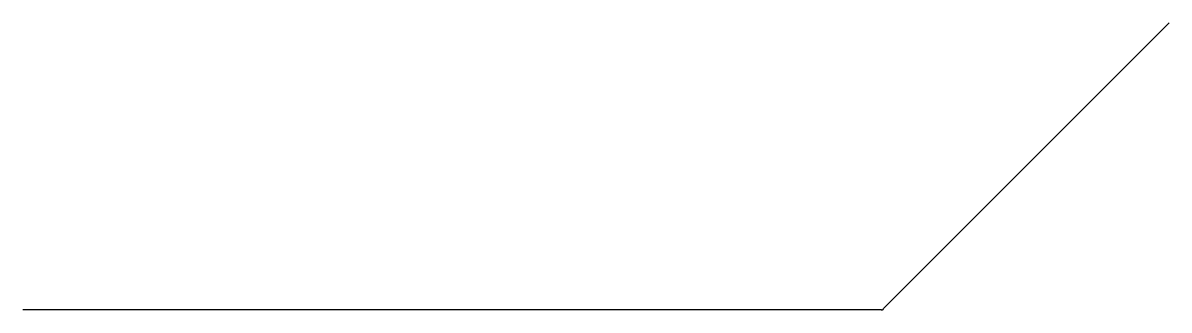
# Model space of a CAD drawing. Units: millimetres at full size, sheet at 1:100. Extents: x -15551 to 8939, y -3499 to 2633.
import ezdxf

# ---------------------------------------------------------------- set-up
doc = ezdxf.new("R2010")
doc.units = ezdxf.units.MM
doc.header["$LTSCALE"] = 100
doc.layers.add('0-0', color=7, linetype='Continuous')

msp = doc.modelspace()

# ---------------------------------------------------------------- linework, layer by layer
at = {"layer": '0-0'}
for p, q in [((2837.5, -3468.6), (8938.8, 2632.7)), ((-15551, -3489.8), (2786.3, -3489.8))]:
    msp.add_line(p, q, dxfattribs=at)
msp.add_arc((2807.5, -3468.6), 30, 225.00002, 0, dxfattribs=at)

doc.saveas('drawing.dxf')
